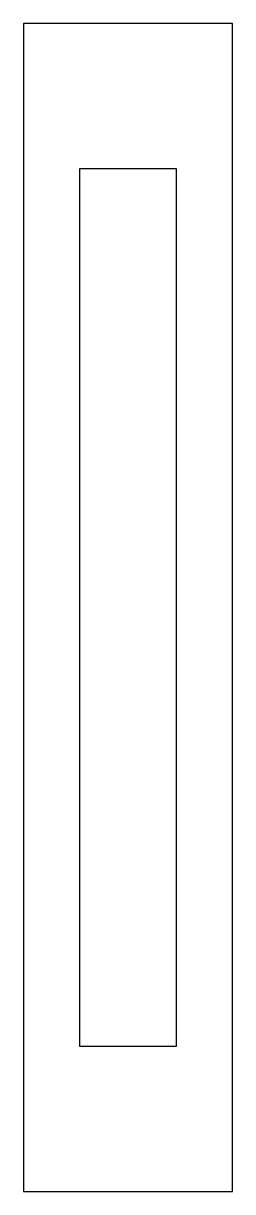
# Model space of a CAD drawing. Header units: millimetres. Extents: x -13 to 13, y -73 to 73.
import ezdxf

# ---------------------------------------------------------------- set-up
doc = ezdxf.new("R2010")
doc.units = ezdxf.units.MM

msp = doc.modelspace()

# ---------------------------------------------------------------- linework, layer by layer
for p, q in [((13, 72.5), (-13, 72.5)), ((-13, 72.5), (-13, -72.5)), ((13, -72.5), (13, 72.5)), ((-6, -54.5), (-6, 54.5)), ((-6, 54.5), (6, 54.5)), ((6, 54.5), (6, -54.5)), ((6, -54.5), (-6, -54.5)), ((-13, -72.5), (13, -72.5))]:
    msp.add_line(p, q)

doc.saveas('drawing.dxf')
